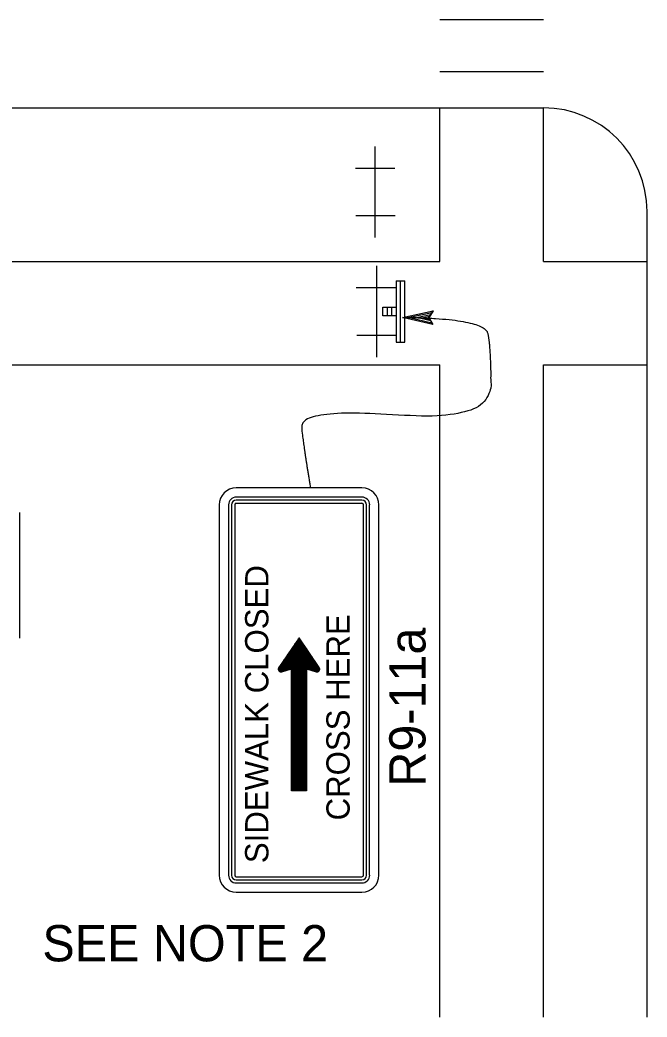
# Model space of a CAD drawing. Extents: x -893 to 867, y -474 to 712.
# Drawn here: x 46.5 to 167.5, y -62.4 to 130 of the extents above; entities that cross this region are included whole.
import ezdxf

# ---------------------------------------------------------------- set-up
doc = ezdxf.new("R2010")
doc.units = 0
for name, color, linetype in [('tcd_PVMT-MARKER', 7, 'Continuous'), ('temp_TRAFFIC-CONTROL', 7, 'Continuous'), ('temp_TRAFFIC-CONTROL-anno', 7, 'Continuous')]:
    doc.layers.add(name, color=color, linetype=linetype)

msp = doc.modelspace()

# ---------------------------------------------------------------- linework, layer by layer
at = {"layer": 'tcd_PVMT-MARKER'}
for p, q in [((147.53, 130), (127.53, 130)), ((147.53, 120), (127.53, 120)), ((-365.66, 113.03), (147.53, 113.03)), ((127.53, 83.41), (127.53, 113.03)), ((147.53, 83.41), (147.53, 113.03)), ((167.53, -62.43), (167.53, 93.03)), ((-20.13, 83.41), (127.53, 83.41)), ((147.53, 83.41), (167.53, 83.41)), ((147.53, 83.41), (167.53, 83.41)), ((-345.66, 63.41), (127.53, 63.41)), ((127.53, -62.43), (127.53, 63.41)), ((147.53, -62.43), (147.53, 63.41)), ((147.53, 63.41), (167.53, 63.41)), ((147.53, 63.41), (167.53, 63.41))]:
    msp.add_line(p, q, dxfattribs=at)
msp.add_arc((147.53, 93.03), 20, 0, 90, dxfattribs=at)
at = {"layer": 'temp_TRAFFIC-CONTROL'}
for p, q in [((115.05, 88.01), (115.05, 105.6)), ((118.85, 101.35), (111.25, 101.35)), ((118.93, 92.18), (111.33, 92.18)), ((115.28, 82.53), (115.28, 64.93)), ((119.08, 79.64), (120.76, 79.64)), ((119.08, 79.64), (119.08, 67.82)), ((119.92, 67.82), (119.92, 79.64)), ((120.76, 67.82), (120.76, 79.64)), ((111.4, 78.36), (119, 78.36)), ((116.54, 74.57), (118.23, 74.57)), ((116.54, 72.89), (116.54, 74.57)), ((117.39, 72.89), (117.39, 74.57)), ((118.23, 74.57), (119.08, 74.57)), ((118.23, 72.89), (118.23, 74.57)), ((119.08, 73.73), (119.08, 73.73)), ((118.23, 72.89), (116.54, 72.89)), ((119.08, 72.89), (118.23, 72.89)), ((111.48, 69.19), (119.08, 69.19)), ((119.08, 67.82), (120.76, 67.82)), ((96.41, 5), (101.08, 9.67)), ((100.34, 10.76), (96.42, 5.03)), ((96.74, 5.49), (101.02, 9.77)), ((97.08, 5.99), (100.95, 9.86)), ((97.43, 6.5), (100.89, 9.96)), ((97.77, 7), (100.82, 10.05)), ((98.12, 7.51), (100.76, 10.15)), ((98.46, 8.01), (100.69, 10.24)), ((98.81, 8.52), (100.63, 10.34)), ((99.15, 9.02), (100.56, 10.43)), ((99.5, 9.53), (100.5, 10.53)), ((104.23, 5.06), (99.6, 9.69)), ((103.88, 5.57), (99.67, 9.78)), ((103.54, 6.07), (99.73, 9.88)), ((103.19, 6.58), (99.8, 9.97)), ((99.84, 10.03), (100.43, 10.62)), ((102.85, 7.08), (99.86, 10.07)), ((102.5, 7.59), (99.93, 10.16)), ((102.16, 8.09), (99.99, 10.26)), ((101.82, 8.6), (100.06, 10.35)), ((101.47, 9.1), (100.12, 10.45)), ((100.18, 10.54), (100.37, 10.72)), ((101.13, 9.61), (100.19, 10.54)), ((100.78, 10.11), (100.25, 10.64)), ((100.44, 10.62), (100.32, 10.73)), ((104.25, 5.03), (100.34, 10.76)), ((96.34, 4.77), (101.15, 9.58)), ((96.35, 4.62), (101.21, 9.48)), ((96.39, 4.5), (101.28, 9.38)), ((96.45, 4.4), (101.34, 9.29)), ((96.53, 4.31), (101.41, 9.19)), ((96.62, 4.25), (101.47, 9.1)), ((96.74, 4.2), (101.54, 9)), ((96.87, 4.18), (101.6, 8.91)), ((97.06, 4.2), (101.67, 8.81)), ((97.29, 4.27), (101.73, 8.72)), ((97.52, 4.34), (101.8, 8.62)), ((97.75, 4.41), (101.86, 8.53)), ((97.98, 4.48), (101.93, 8.43)), ((98.21, 4.55), (101.99, 8.34)), ((101.81, 4.27), (98.3, 7.78)), ((101.81, 4.43), (98.37, 7.87)), ((101.81, 4.59), (98.43, 7.97)), ((98.44, 4.63), (102.06, 8.24)), ((101.81, 4.75), (98.5, 8.07)), ((102.04, 4.68), (98.56, 8.16)), ((102.27, 4.61), (98.63, 8.26)), ((98.67, 4.7), (102.12, 8.15)), ((102.5, 4.54), (98.69, 8.35)), ((102.73, 4.47), (98.76, 8.45)), ((102.96, 4.4), (98.82, 8.54)), ((98.86, 4.72), (102.19, 8.05)), ((98.86, 4.56), (102.25, 7.95)), ((98.86, 4.4), (102.32, 7.86)), ((98.86, 4.24), (102.38, 7.76)), ((103.19, 4.33), (98.89, 8.64)), ((103.42, 4.26), (98.95, 8.73)), ((103.65, 4.19), (99.02, 8.83)), ((103.83, 4.18), (99.08, 8.92)), ((103.96, 4.21), (99.15, 9.02)), ((104.07, 4.26), (99.21, 9.11)), ((104.16, 4.33), (99.28, 9.21)), ((104.23, 4.41), (99.34, 9.3)), ((104.29, 4.52), (99.41, 9.4)), ((104.33, 4.64), (99.47, 9.49)), ((104.33, 4.8), (99.54, 9.59)), ((98.17, 4.54), (96.94, 5.78)), ((98.29, 4.58), (97, 5.87)), ((98.42, 4.62), (97.07, 5.97)), ((98.54, 4.65), (97.13, 6.06)), ((98.66, 4.69), (97.2, 6.16)), ((98.79, 4.73), (97.26, 6.25)), ((101.81, 1.86), (97.33, 6.35)), ((101.81, 2.02), (97.39, 6.44)), ((101.81, 2.18), (97.46, 6.54)), ((101.81, 2.34), (97.52, 6.64)), ((101.81, 2.5), (97.59, 6.73)), ((101.81, 2.66), (97.65, 6.83)), ((101.81, 2.82), (97.72, 6.92)), ((101.81, 2.98), (97.78, 7.02)), ((101.81, 3.14), (97.85, 7.11)), ((101.81, 3.31), (97.91, 7.21)), ((101.81, 3.47), (97.98, 7.3)), ((101.81, 3.63), (98.04, 7.4)), ((101.81, 3.79), (98.11, 7.49)), ((101.81, 3.95), (98.17, 7.59)), ((101.81, 4.11), (98.24, 7.68)), ((98.86, 4.08), (102.45, 7.67)), ((98.86, 3.92), (102.51, 7.57)), ((98.86, 3.76), (102.58, 7.48)), ((98.86, 3.6), (102.64, 7.38)), ((98.86, 3.44), (102.71, 7.29)), ((98.86, 3.28), (102.77, 7.19)), ((98.86, 3.12), (102.84, 7.1)), ((98.86, 2.96), (102.9, 7)), ((98.86, 2.8), (102.97, 6.91)), ((98.86, 2.64), (103.03, 6.81)), ((98.86, 2.48), (103.1, 6.72)), ((98.86, 2.32), (103.16, 6.62)), ((98.86, 2.16), (103.23, 6.53)), ((98.86, 2), (103.29, 6.43)), ((98.86, 1.84), (103.36, 6.33)), ((101.91, 4.72), (103.42, 6.24)), ((102.03, 4.69), (103.49, 6.14)), ((102.15, 4.65), (103.55, 6.05)), ((102.28, 4.61), (103.62, 5.95)), ((102.4, 4.57), (103.68, 5.86)), ((96.93, 4.18), (96.34, 4.77)), ((96.75, 4.2), (96.36, 4.59)), ((97.07, 4.21), (96.37, 4.9)), ((97.19, 4.24), (96.42, 5.01)), ((97.31, 4.28), (96.48, 5.11)), ((97.43, 4.32), (96.55, 5.21)), ((97.56, 4.36), (96.61, 5.3)), ((97.68, 4.39), (96.68, 5.4)), ((97.8, 4.43), (96.74, 5.49)), ((97.93, 4.47), (96.81, 5.59)), ((98.05, 4.5), (96.87, 5.68)), ((97.05, 4.2), (98.86, 4.75)), ((98.86, -18.77), (98.86, 4.75)), ((101.81, 1.7), (98.86, 4.65)), ((98.86, 1.68), (101.81, 4.63)), ((101.81, 1.54), (98.86, 4.49)), ((98.86, 1.52), (101.81, 4.47)), ((101.81, 1.38), (98.86, 4.33)), ((98.86, 1.36), (101.81, 4.31)), ((101.81, 1.22), (98.86, 4.17)), ((98.86, 1.2), (101.81, 4.15)), ((101.81, 1.06), (98.86, 4.01)), ((98.86, 1.03), (101.81, 3.99)), ((101.81, 0.9), (98.86, 3.85)), ((101.81, 4.75), (101.81, -18.77)), ((101.81, 4.75), (103.62, 4.2)), ((102.52, 4.54), (103.75, 5.76)), ((102.65, 4.5), (103.81, 5.67)), ((102.77, 4.46), (103.88, 5.57)), ((102.89, 4.42), (103.94, 5.48)), ((103.01, 4.39), (104.01, 5.38)), ((103.14, 4.35), (104.07, 5.29)), ((103.26, 4.31), (104.14, 5.19)), ((103.38, 4.27), (104.2, 5.1)), ((103.51, 4.24), (104.27, 5)), ((103.63, 4.2), (104.31, 4.88)), ((103.77, 4.18), (104.34, 4.75)), ((103.96, 4.21), (104.31, 4.56)), ((98.86, 0.87), (101.81, 3.83)), ((101.81, 0.74), (98.86, 3.69)), ((98.86, 0.71), (101.81, 3.67)), ((101.81, 0.58), (98.86, 3.53)), ((98.86, 0.55), (101.81, 3.51)), ((101.81, 0.42), (98.86, 3.37)), ((98.86, 0.39), (101.81, 3.35)), ((101.81, 0.26), (98.86, 3.21)), ((98.86, 0.23), (101.81, 3.19)), ((101.81, 0.1), (98.86, 3.05)), ((98.86, 0.07), (101.81, 3.03)), ((101.81, -0.06), (98.86, 2.89)), ((98.86, -0.09), (101.81, 2.87)), ((101.81, -0.22), (98.86, 2.73)), ((98.86, -0.25), (101.81, 2.7)), ((101.81, -0.38), (98.86, 2.57)), ((98.86, -0.41), (101.81, 2.54)), ((101.81, -0.54), (98.86, 2.41)), ((98.86, -0.57), (101.81, 2.38)), ((101.81, -0.7), (98.86, 2.25)), ((98.86, -0.73), (101.81, 2.22)), ((101.81, -0.86), (98.86, 2.09)), ((98.86, -0.89), (101.81, 2.06)), ((101.81, -1.03), (98.86, 1.93)), ((98.86, -1.05), (101.81, 1.9)), ((101.81, -1.19), (98.86, 1.77)), ((98.86, -1.21), (101.81, 1.74)), ((101.81, -1.35), (98.86, 1.61)), ((98.86, -1.37), (101.81, 1.58)), ((101.81, -1.51), (98.86, 1.45)), ((98.86, -1.53), (101.81, 1.42)), ((101.81, -1.67), (98.86, 1.29)), ((98.86, -1.69), (101.81, 1.26)), ((101.81, -1.83), (98.86, 1.13)), ((98.86, -1.85), (101.81, 1.1)), ((101.81, -1.99), (98.86, 0.97)), ((98.86, -2.01), (101.81, 0.94)), ((101.81, -2.15), (98.86, 0.81)), ((98.86, -2.17), (101.81, 0.78)), ((101.81, -2.31), (98.86, 0.65)), ((98.86, -2.33), (101.81, 0.62)), ((101.81, -2.47), (98.86, 0.48)), ((98.86, -2.49), (101.81, 0.46)), ((101.81, -2.63), (98.86, 0.32)), ((98.86, -2.65), (101.81, 0.3)), ((101.81, -2.79), (98.86, 0.16)), ((98.86, -2.81), (101.81, 0.14)), ((101.81, -2.95), (98.86, 0)), ((98.86, -2.97), (101.81, -0.02)), ((101.81, -3.11), (98.86, -0.16)), ((98.86, -3.13), (101.81, -0.18)), ((101.81, -3.27), (98.86, -0.32)), ((98.86, -3.3), (101.81, -0.34)), ((101.81, -3.43), (98.86, -0.48)), ((98.86, -3.46), (101.81, -0.5)), ((101.81, -3.59), (98.86, -0.64)), ((98.86, -3.62), (101.81, -0.66)), ((101.81, -3.75), (98.86, -0.8)), ((98.86, -3.78), (101.81, -0.82)), ((101.81, -3.91), (98.86, -0.96)), ((98.86, -3.94), (101.81, -0.98)), ((101.81, -4.07), (98.86, -1.12)), ((98.86, -4.1), (101.81, -1.14)), ((101.81, -4.23), (98.86, -1.28)), ((98.86, -4.26), (101.81, -1.3)), ((101.81, -4.39), (98.86, -1.44)), ((98.86, -4.42), (101.81, -1.46)), ((101.81, -4.55), (98.86, -1.6)), ((98.86, -4.58), (101.81, -1.63)), ((101.81, -4.71), (98.86, -1.76)), ((98.86, -4.74), (101.81, -1.79)), ((101.81, -4.87), (98.86, -1.92)), ((98.86, -4.9), (101.81, -1.95)), ((101.81, -5.03), (98.86, -2.08)), ((98.86, -5.06), (101.81, -2.11)), ((101.81, -5.19), (98.86, -2.24)), ((98.86, -5.22), (101.81, -2.27)), ((101.81, -5.36), (98.86, -2.4)), ((98.86, -5.38), (101.81, -2.43)), ((101.81, -5.52), (98.86, -2.56)), ((98.86, -5.54), (101.81, -2.59)), ((101.81, -5.68), (98.86, -2.72)), ((98.86, -5.7), (101.81, -2.75)), ((101.81, -5.84), (98.86, -2.88)), ((98.86, -5.86), (101.81, -2.91)), ((101.81, -6), (98.86, -3.04)), ((98.86, -6.02), (101.81, -3.07)), ((101.81, -6.16), (98.86, -3.2)), ((98.86, -6.18), (101.81, -3.23)), ((101.81, -6.32), (98.86, -3.36)), ((98.86, -6.34), (101.81, -3.39)), ((101.81, -6.48), (98.86, -3.52)), ((98.86, -6.5), (101.81, -3.55)), ((101.81, -6.64), (98.86, -3.68)), ((98.86, -6.66), (101.81, -3.71)), ((101.81, -6.8), (98.86, -3.85)), ((98.86, -6.82), (101.81, -3.87)), ((101.81, -6.96), (98.86, -4.01)), ((98.86, -6.98), (101.81, -4.03)), ((101.81, -7.12), (98.86, -4.17)), ((98.86, -7.14), (101.81, -4.19)), ((101.81, -7.28), (98.86, -4.33)), ((98.86, -7.3), (101.81, -4.35)), ((101.81, -7.44), (98.86, -4.49)), ((98.86, -7.46), (101.81, -4.51)), ((101.81, -7.6), (98.86, -4.65)), ((98.86, -7.63), (101.81, -4.67)), ((101.81, -7.76), (98.86, -4.81)), ((98.86, -7.79), (101.81, -4.83)), ((101.81, -7.92), (98.86, -4.97)), ((98.86, -7.95), (101.81, -4.99)), ((101.81, -8.08), (98.86, -5.13)), ((98.86, -8.11), (101.81, -5.15)), ((101.81, -8.24), (98.86, -5.29)), ((98.86, -8.27), (101.81, -5.31)), ((101.81, -8.4), (98.86, -5.45)), ((98.86, -8.43), (101.81, -5.47)), ((101.81, -8.56), (98.86, -5.61)), ((98.86, -8.59), (101.81, -5.63)), ((101.81, -8.72), (98.86, -5.77)), ((98.86, -8.75), (101.81, -5.79)), ((101.81, -8.88), (98.86, -5.93)), ((98.86, -8.91), (101.81, -5.96)), ((101.81, -9.04), (98.86, -6.09)), ((98.86, -9.07), (101.81, -6.12)), ((101.81, -9.2), (98.86, -6.25)), ((98.86, -9.23), (101.81, -6.28)), ((101.81, -9.36), (98.86, -6.41)), ((98.86, -9.39), (101.81, -6.44)), ((101.81, -9.52), (98.86, -6.57)), ((98.86, -9.55), (101.81, -6.6)), ((101.81, -9.69), (98.86, -6.73)), ((98.86, -9.71), (101.81, -6.76)), ((101.81, -9.85), (98.86, -6.89)), ((98.86, -9.87), (101.81, -6.92)), ((101.81, -10.01), (98.86, -7.05)), ((98.86, -10.03), (101.81, -7.08)), ((101.81, -10.17), (98.86, -7.21)), ((98.86, -10.19), (101.81, -7.24)), ((101.81, -10.33), (98.86, -7.37)), ((98.86, -10.35), (101.81, -7.4)), ((101.81, -10.49), (98.86, -7.53)), ((98.86, -10.51), (101.81, -7.56)), ((101.81, -10.65), (98.86, -7.69)), ((98.86, -10.67), (101.81, -7.72)), ((101.81, -10.81), (98.86, -7.85)), ((98.86, -10.83), (101.81, -7.88)), ((101.81, -10.97), (98.86, -8.01)), ((98.86, -10.99), (101.81, -8.04)), ((101.81, -11.13), (98.86, -8.18)), ((98.86, -11.15), (101.81, -8.2)), ((101.81, -11.29), (98.86, -8.34)), ((98.86, -11.31), (101.81, -8.36)), ((101.81, -11.45), (98.86, -8.5)), ((98.86, -11.47), (101.81, -8.52)), ((101.81, -11.61), (98.86, -8.66)), ((98.86, -11.63), (101.81, -8.68)), ((101.81, -11.77), (98.86, -8.82)), ((98.86, -11.79), (101.81, -8.84)), ((101.81, -11.93), (98.86, -8.98)), ((98.86, -11.96), (101.81, -9)), ((101.81, -12.09), (98.86, -9.14)), ((98.86, -12.12), (101.81, -9.16)), ((101.81, -12.25), (98.86, -9.3)), ((98.86, -12.28), (101.81, -9.32)), ((101.81, -12.41), (98.86, -9.46)), ((98.86, -12.44), (101.81, -9.48)), ((101.81, -12.57), (98.86, -9.62)), ((98.86, -12.6), (101.81, -9.64)), ((101.81, -12.73), (98.86, -9.78)), ((98.86, -12.76), (101.81, -9.8)), ((101.81, -12.89), (98.86, -9.94)), ((98.86, -12.92), (101.81, -9.96)), ((101.81, -13.05), (98.86, -10.1)), ((98.86, -13.08), (101.81, -10.12)), ((101.81, -13.21), (98.86, -10.26)), ((98.86, -13.24), (101.81, -10.29)), ((101.81, -13.37), (98.86, -10.42)), ((98.86, -13.4), (101.81, -10.45)), ((101.81, -13.53), (98.86, -10.58)), ((98.86, -13.56), (101.81, -10.61)), ((101.81, -13.69), (98.86, -10.74)), ((98.86, -13.72), (101.81, -10.77)), ((101.81, -13.85), (98.86, -10.9)), ((98.86, -13.88), (101.81, -10.93)), ((101.81, -14.02), (98.86, -11.06)), ((98.86, -14.04), (101.81, -11.09)), ((101.81, -14.18), (98.86, -11.22)), ((98.86, -14.2), (101.81, -11.25)), ((101.81, -14.34), (98.86, -11.38)), ((98.86, -14.36), (101.81, -11.41)), ((101.81, -14.5), (98.86, -11.54)), ((98.86, -14.52), (101.81, -11.57)), ((101.81, -14.66), (98.86, -11.7)), ((98.86, -14.68), (101.81, -11.73)), ((101.81, -14.82), (98.86, -11.86)), ((98.86, -14.84), (101.81, -11.89)), ((101.81, -14.98), (98.86, -12.02)), ((98.86, -15), (101.81, -12.05)), ((101.81, -15.14), (98.86, -12.18)), ((98.86, -15.16), (101.81, -12.21)), ((101.81, -15.3), (98.86, -12.34)), ((98.86, -15.32), (101.81, -12.37)), ((101.81, -15.46), (98.86, -12.51)), ((98.86, -15.48), (101.81, -12.53)), ((101.81, -15.62), (98.86, -12.67)), ((98.86, -15.64), (101.81, -12.69)), ((101.81, -15.78), (98.86, -12.83)), ((98.86, -15.8), (101.81, -12.85)), ((101.81, -15.94), (98.86, -12.99)), ((98.86, -15.96), (101.81, -13.01)), ((101.81, -16.1), (98.86, -13.15)), ((98.86, -16.12), (101.81, -13.17)), ((101.81, -16.26), (98.86, -13.31)), ((98.86, -16.29), (101.81, -13.33)), ((101.81, -16.42), (98.86, -13.47)), ((98.86, -16.45), (101.81, -13.49)), ((101.81, -16.58), (98.86, -13.63)), ((98.86, -16.61), (101.81, -13.65)), ((101.81, -16.74), (98.86, -13.79)), ((98.86, -16.77), (101.81, -13.81)), ((101.81, -16.9), (98.86, -13.95)), ((98.86, -16.93), (101.81, -13.97)), ((101.81, -17.06), (98.86, -14.11)), ((98.86, -17.09), (101.81, -14.13)), ((101.81, -17.22), (98.86, -14.27)), ((98.86, -17.25), (101.81, -14.29)), ((101.81, -17.38), (98.86, -14.43)), ((98.86, -17.41), (101.81, -14.45)), ((101.81, -17.54), (98.86, -14.59)), ((98.86, -17.57), (101.81, -14.62)), ((101.81, -17.7), (98.86, -14.75)), ((98.86, -17.73), (101.81, -14.78)), ((101.81, -17.86), (98.86, -14.91)), ((98.86, -17.89), (101.81, -14.94)), ((101.81, -18.02), (98.86, -15.07)), ((98.86, -18.05), (101.81, -15.1)), ((101.81, -18.18), (98.86, -15.23)), ((98.86, -18.21), (101.81, -15.26)), ((101.81, -18.35), (98.86, -15.39)), ((98.86, -18.37), (101.81, -15.42)), ((101.81, -18.51), (98.86, -15.55)), ((98.86, -18.53), (101.81, -15.58)), ((101.81, -18.67), (98.86, -15.71)), ((98.86, -18.69), (101.81, -15.74)), ((101.76, -18.77), (98.86, -15.87)), ((101.6, -18.77), (98.86, -16.03)), ((101.44, -18.77), (98.86, -16.19)), ((101.28, -18.77), (98.86, -16.35)), ((101.12, -18.77), (98.86, -16.51)), ((100.96, -18.77), (98.86, -16.67)), ((100.8, -18.77), (98.86, -16.84)), ((100.64, -18.77), (98.86, -17)), ((100.47, -18.77), (98.86, -17.16)), ((100.31, -18.77), (98.86, -17.32)), ((98.94, -18.77), (101.81, -15.9)), ((99.1, -18.77), (101.81, -16.06)), ((99.26, -18.77), (101.81, -16.22)), ((99.42, -18.77), (101.81, -16.38)), ((99.58, -18.77), (101.81, -16.54)), ((99.74, -18.77), (101.81, -16.7)), ((99.9, -18.77), (101.81, -16.86)), ((100.06, -18.77), (101.81, -17.02)), ((100.23, -18.77), (101.81, -17.18)), ((100.15, -18.77), (98.86, -17.48)), ((99.99, -18.77), (98.86, -17.64)), ((99.83, -18.77), (98.86, -17.8)), ((99.67, -18.77), (98.86, -17.96)), ((99.51, -18.77), (98.86, -18.12)), ((99.35, -18.77), (98.86, -18.28)), ((99.19, -18.77), (98.86, -18.44)), ((99.03, -18.77), (98.86, -18.6)), ((98.87, -18.77), (98.86, -18.76)), ((101.81, -18.77), (98.86, -18.77)), ((100.39, -18.77), (101.81, -17.34)), ((100.55, -18.77), (101.81, -17.5)), ((100.71, -18.77), (101.81, -17.66)), ((100.87, -18.77), (101.81, -17.82)), ((101.03, -18.77), (101.81, -17.98)), ((101.19, -18.77), (101.81, -18.14)), ((101.35, -18.77), (101.81, -18.3)), ((101.51, -18.77), (101.81, -18.46)), ((101.67, -18.77), (101.81, -18.62))]:
    msp.add_line(p, q, dxfattribs=at)
for points in [[(112.49, 39.69), (88.22, 39.69)], [(112.49, 37.9), (88.22, 37.9)], [(112.49, 37.31), (88.22, 37.31)], [(112.49, 36.71), (88.22, 36.71)], [(46.47, 10.68), (46.47, 34.95)], [(84.95, 36.42), (84.95, -35.06)], [(86.73, 36.42), (86.73, -35.06)], [(87.32, 36.42), (87.32, -35.06)], [(87.92, 36.42), (87.92, -35.06)], [(112.78, -35.06), (112.78, 36.42)], [(113.38, -35.06), (113.38, 36.42)], [(113.97, -35.06), (113.97, 36.42)], [(115.76, -35.06), (115.76, 36.42)], [(88.22, -35.35), (112.49, -35.35)], [(88.22, -35.95), (112.49, -35.95)], [(88.22, -36.54), (112.49, -36.54)], [(88.22, -38.33), (112.49, -38.33)]]:
    msp.add_lwpolyline(points, dxfattribs=at)
for centre, radius, start, end in [((88.22, 36.42), 3.27, 90, 180), ((112.49, 36.42), 3.27, 360, 90), ((88.22, 36.42), 1.49, 90, 180), ((88.22, 36.42), 0.892, 90, 180), ((88.22, 36.42), 0.297, 90, 180), ((88.22, 36.42), 0.297, 90, 180), ((112.49, 36.42), 1.49, 360, 90), ((112.49, 36.42), 0.892, 360, 90), ((112.49, 36.42), 0.297, 360, 90), ((112.49, 36.42), 0.297, 360, 90), ((96.89, 4.73), 0.554, 147.8013, 286.9383), ((103.78, 4.73), 0.554, 253.0617, 32.1987), ((88.22, -35.06), 3.27, 180, 270), ((88.22, -35.06), 1.49, 180, 270), ((88.22, -35.06), 0.892, 180, 270), ((88.22, -35.06), 0.297, 180, 270), ((88.22, -35.06), 0.297, 180, 270), ((112.49, -35.06), 0.297, 270, 360), ((112.49, -35.06), 0.297, 270, 360), ((112.49, -35.06), 0.892, 270, 360), ((112.49, -35.06), 1.49, 270, 360), ((112.49, -35.06), 3.27, 270, 360)]:
    msp.add_arc(centre, radius, start, end, dxfattribs=at)
at = {"layer": 'temp_TRAFFIC-CONTROL-anno'}
msp.add_lwpolyline([(126.2, 71.2), (120.31, 72.6), (126.24, 73.83), (126.02, 73.48), (121.68, 72.58), (126, 71.55), (125.79, 71.91), (123.03, 72.56), (125.81, 73.14), (125.59, 72.79), (124.39, 72.54), (125.59, 72.26), (125.43, 72.53), (126.24, 73.83), (125.43, 72.53)], close=True, dxfattribs=at)
msp.add_open_spline([(120.31, 72.6), (136.25, 72.43), (137.36, 66.4), (137.36, 52.41), (100.42, 55.12), (101.26, 47.39), (102.55, 39.69)], degree=2, dxfattribs=at)

# ---------------------------------------------------------------- texts
at = {"layer": 'temp_TRAFFIC-CONTROL'}
for s, p in [('SIDEWALK CLOSED', (94.43, -32.73)), ('CROSS HERE', (110.12, -24.48))]:
    msp.add_text(s, height=4.5, rotation=90, dxfattribs=at).set_placement(p)
at = {"layer": 'temp_TRAFFIC-CONTROL-anno'}
msp.add_text('R9-11a', height=7, rotation=90, dxfattribs=at).set_placement((124.76, -17.97))
msp.add_text('SEE NOTE 2', height=7, dxfattribs=at).set_placement((50.8, -51.68))

doc.saveas('drawing.dxf')
